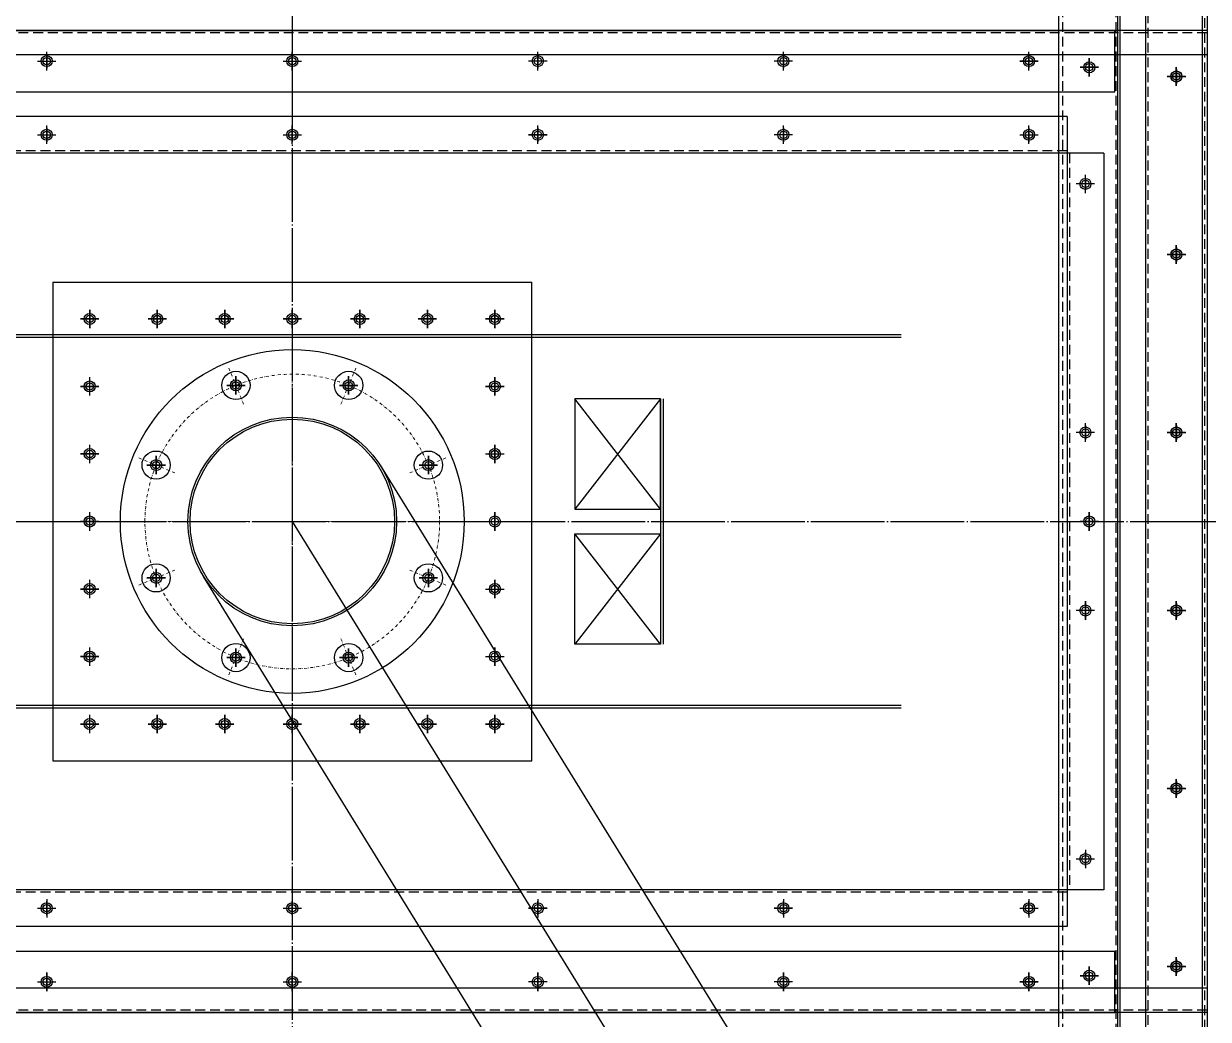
# Model space of a CAD drawing. Header units: millimetres. Extents: x 2322 to 24181, y 2355 to 17812.
# Drawn here: x 6075 to 7040, y 13626 to 14437 of the extents above; entities that cross this region are included whole.
import ezdxf

# ---------------------------------------------------------------- set-up
doc = ezdxf.new("R2010")
doc.units = ezdxf.units.MM
for name, pattern in [('CENTER', [65, 60, -2, 1, -2]), ('DGN Style 4', [4.8, 2.4, -1.2, 0, -1.2]), ('HIDDEN', [3, 2, -1])]:
    doc.linetypes.add(name, pattern=pattern)
doc.layers.add('CENTER', color=1, linetype='CENTER')
doc.layers.add('숨은선', color=5, linetype='HIDDEN')
doc.layers.add('L(c)', color=1, linetype='DGN Style 4', lineweight=5)

msp = doc.modelspace()

# ---------------------------------------------------------------- linework, layer by layer
for p, q in [((6917.885137241459, 15929.12431945176), (6917.88513695488, 12133.12431945195)), ((6917.948557659402, 15929.12431945208), (6917.948557373316, 12133.12431945178)), ((6965.948557659615, 15929.12431944819), (6965.948557373118, 12133.12431944846)), ((6967.885137241359, 15929.12431944804), (6967.88513695478, 12133.12431944823)), ((6988.885136954946, 12133.1243194466), (6988.885137241361, 15929.12431944657)), ((7034.948557659502, 15929.12431944316), (7034.948557373003, 12133.1243194431)), ((7038.885137241261, 15929.12431944285), (7038.885136954764, 12133.1243194428)), ((7038.8217167107, 14431.12431944273), (5548.821716710474, 14431.12431955522)), ((7038.8217167107, 14431.12431944273), (7038.82171665051, 13631.12431944301)), ((7038.821716709475, 14411.1243194429), (5548.821716709414, 14411.12431955523)), ((6924.821716705514, 14361.12431945153), (5662.821716705769, 14361.12431954663)), ((6924.821716705514, 14361.12431945153), (6924.821716656038, 13701.12431945143)), ((6954.821716702925, 14331.12431944913), (5632.821716703365, 14331.12431954889)), ((6954.821716702925, 14331.12431944913), (6954.821716657947, 13731.12431944933)), ((6098.821716695424, 14226.12431951366), (6488.821716695043, 14226.12431948418)), ((6098.821716695424, 14226.12431951366), (6098.821716665941, 13836.12431951405)), ((6488.821716665725, 13836.1243194844), (6488.821716695043, 14226.12431948418)), ((6789.821716692264, 14183.1243194616), (5797.821716692344, 14183.12431953639)), ((6789.821716692109, 14181.12431946159), (5797.821716692188, 14181.12431953637)), ((6593.821716688159, 14131.12431947659), (6593.821716673112, 13931.12431947649)), ((6595.821716688175, 14131.12431947643), (6595.821716673127, 13931.12431947634)), ((6365.439739335253, 14076.90487029379), (7353.619370135307, 12475.87253478156)), ((7207.937716050691, 12386.61326599316), (6221.562523641902, 13986.36262805026)), ((6789.82171666929, 13881.12431946169), (5797.821716669616, 13881.12431953672)), ((6789.821716669135, 13879.12431946168), (5797.821716669379, 13879.12431953662)), ((6098.821716665941, 13836.12431951405), (6488.821716665725, 13836.1243194844)), ((6954.821716657947, 13731.12431944933), (5632.821716658224, 13731.12431954894)), ((6924.821716655709, 13701.12431945143), (5662.821716655882, 13701.12431954678)), ((7038.821716652229, 13651.12431944267), (5548.821716652085, 13651.12431955557)), ((7038.82171665051, 13631.12431944301), (5548.821716650449, 13631.12431955533))]:
    msp.add_line(p, q)
at = {"color": 7}
for p, q in [((5623.821716710736, 14431.12431954972), (6963.821716710767, 14431.12431944856)), ((6963.821716707046, 14381.12431944866), (6963.821716710767, 14431.12431944856)), ((5623.821716707016, 14381.12431954982), (6963.821716707046, 14381.12431944866)), ((6593.821716688159, 14131.12431947659), (6523.821716688101, 14131.12431948154)), ((6523.821716688101, 14131.12431948154), (6523.82171668119, 14041.12431948157)), ((6593.821716688159, 14131.12431947659), (6523.82171668119, 14041.12431948157)), ((6593.821716681166, 14041.12431947654), (6523.821716688101, 14131.12431948154)), ((6593.821716681166, 14041.12431947654), (6593.821716688159, 14131.12431947659)), ((6523.82171668119, 14041.12431948157), (6593.821716681166, 14041.12431947654)), ((6523.821716672889, 13931.12431948193), (6523.8217166798, 14021.1243194819)), ((6523.8217166798, 14021.1243194819), (6593.821716679776, 14021.12431947654)), ((6593.821716673112, 13931.12431947649), (6523.8217166798, 14021.1243194819)), ((6593.821716679776, 14021.12431947654), (6523.821716672889, 13931.12431948193)), ((6593.821716679776, 14021.12431947654), (6593.821716673112, 13931.12431947649)), ((6593.821716673112, 13931.12431947649), (6523.821716672889, 13931.12431948193)), ((5623.821716653938, 13681.12431954957), (6963.821716654134, 13681.12431944857)), ((6963.821716650413, 13631.12431944834), (6963.821716654134, 13681.12431944857)), ((5623.821716650382, 13631.1243195495), (6963.821716650413, 13631.12431944834))]:
    msp.add_line(p, q, dxfattribs=at)
at = {"color": 1}
for p, q in [((6128.821716693748, 14203.62431951165), (6128.821716692418, 14188.62431951169)), ((6183.821716693688, 14203.62431950721), (6183.82171669244, 14188.62431950734)), ((6238.821716693299, 14203.6243195031), (6238.82171669238, 14188.62431950323)), ((6293.821716693237, 14203.62431949899), (6293.821716692567, 14188.62431949904)), ((6348.821716693589, 14203.62431949496), (6348.821716692341, 14188.62431949509)), ((6403.821716693612, 14203.62431949094), (6403.821716692446, 14188.62431949082)), ((6458.821716693386, 14203.62431948666), (6458.821716692386, 14188.62431948671)), ((6458.821716693386, 14203.62431948666), (6458.821716692386, 14188.62431948671)), ((6136.32171669273, 14196.12431951117), (6121.321716693024, 14196.12431951242)), ((6191.321716692999, 14196.12431950673), (6176.321716693128, 14196.12431950814)), ((6246.321716692939, 14196.12431950262), (6231.321716692903, 14196.12431950387)), ((6301.321716693044, 14196.12431949868), (6286.32171669309, 14196.12431949968)), ((6356.321716692983, 14196.12431949457), (6341.321716693195, 14196.12431949541)), ((6411.321716693088, 14196.12431948997), (6396.321716693052, 14196.12431949154)), ((6466.321716692945, 14196.12431948611), (6451.321716693156, 14196.12431948727)), ((6451.321716693156, 14196.12431948727), (6466.321716692945, 14196.12431948611)), ((6128.821716688308, 14133.62431951175), (6128.821716689474, 14148.62431951187)), ((6247.899704805727, 14149.48986340392), (6247.899704804809, 14134.48986340405)), ((6339.743728573405, 14149.4898633972), (6339.743728572405, 14134.48986339691)), ((6458.821716689195, 14148.62431948664), (6458.821716688112, 14133.62431948661)), ((6458.821716689195, 14148.62431948664), (6458.821716688112, 14133.62431948661)), ((6136.321716688703, 14141.12431951099), (6121.32171668875, 14141.12431951231)), ((6255.399704805203, 14141.98986340328), (6240.399704805085, 14141.98986340444)), ((6347.243728572799, 14141.98986339614), (6332.243728572846, 14141.98986339747)), ((6466.321716688753, 14141.12431948608), (6451.321716688964, 14141.12431948725)), ((6451.321716688964, 14141.12431948725), (6466.321716688753, 14141.12431948608)), ((6128.821716684035, 14078.62431951165), (6128.821716685283, 14093.62431951152)), ((6458.821716685004, 14093.62431948662), (6458.821716684168, 14078.62431948683)), ((6136.321716684677, 14086.1243195108), (6121.321716684559, 14086.12431951229)), ((6190.456172782693, 14077.04633139053), (6175.456172782739, 14077.04633139186)), ((6182.956172783381, 14084.54633139134), (6182.956172782217, 14069.54633139122)), ((6412.187260585712, 14077.04633137396), (6397.187260585429, 14077.04633137496)), ((6404.687260586153, 14084.54633137452), (6404.687260584822, 14069.54633137457)), ((6451.321716684691, 14086.12431948714), (6466.321716684562, 14086.12431948606)), ((6128.821716679926, 14023.62431951171), (6128.821716680926, 14038.62431951166)), ((6458.821716681224, 14038.62431948668), (6458.821716680058, 14023.62431948656)), ((6136.321716680321, 14031.12431951094), (6121.321716680284, 14031.12431951219)), ((6293.821716680492, 14031.12431949928), (7280.790006351688, 12431.22431942396)), ((6451.321716680417, 14031.12431948737), (6466.321716680535, 14031.1243194862)), ((7035.885137098359, 14031.12431944293), (7041.885137098407, 14031.12431944246)), ((7036.385137098363, 14031.12431944289), (7045.385137098434, 14031.12431944219)), ((6182.956172776162, 13992.70230762366), (6182.956172775326, 13977.70230762354)), ((6404.687260579098, 13992.70230760701), (6404.687260577685, 13977.70230760697)), ((6128.821716675651, 13968.62431951161), (6128.821716676981, 13983.62431951156)), ((6190.456172775803, 13985.20230762318), (6175.456172775849, 13985.20230762418)), ((6412.187260578575, 13985.20230760636), (6397.187260578374, 13985.20230760712)), ((6458.82171667695, 13983.62431948657), (6458.821716675702, 13968.6243194867)), ((6136.321716676459, 13976.12431951092), (6121.321716676339, 13976.12431951208)), ((6451.321716676308, 13976.1243194871), (6466.321716676426, 13976.12431948626)), ((6128.821716671542, 13913.62431951167), (6128.821716672707, 13928.62431951145)), ((6247.899704789321, 13927.7587756014), (6247.899704787826, 13912.75877560128)), ((6339.743728556587, 13927.75877559426), (6339.743728555504, 13912.75877559422)), ((6458.821716672594, 13928.62431948672), (6458.82171667184, 13913.62431948668)), ((6136.321716672184, 13921.12431951114), (6121.321716672148, 13921.12431951206)), ((6255.399704788386, 13920.25877560067), (6240.399704788761, 13920.25877560167)), ((6347.243728556064, 13920.25877559362), (6332.243728555944, 13920.25877559478)), ((6451.321716672363, 13921.12431948732), (6466.32171667207, 13921.12431948608)), ((6136.321716668074, 13866.12431951087), (6121.321716667957, 13866.12431951204)), ((6128.821716667597, 13858.62431951156), (6128.821716668598, 13873.62431951152)), ((6191.321716668179, 13866.12431950693), (6176.321716668061, 13866.12431950809)), ((6183.821716668868, 13873.62431950741), (6183.82171666762, 13858.62431950753)), ((6246.321716668037, 13866.12431950274), (6231.321716668248, 13866.1243195039)), ((6238.821716668807, 13873.6243195033), (6238.821716667724, 13858.62431950326)), ((6301.321716668141, 13866.12431949846), (6286.321716668188, 13866.12431949979)), ((6293.821716668583, 13873.62431949902), (6293.821716667581, 13858.62431949907)), ((6356.321716668328, 13866.12431949427), (6341.321716668128, 13866.12431949535)), ((6348.821716668852, 13873.62431949491), (6348.821716667686, 13858.6243194948)), ((6411.321716668103, 13866.12431949033), (6396.32171666815, 13866.12431949133)), ((6403.821716668626, 13873.62431949097), (6403.821716667461, 13858.62431949085)), ((6466.321716668208, 13866.12431948605), (6451.32171666809, 13866.12431948722)), ((6451.32171666809, 13866.12431948722), (6466.321716668208, 13866.12431948605)), ((6458.821716668732, 13873.62431948669), (6458.821716667648, 13858.62431948666)), ((6458.821716668814, 13873.62431948678), (6458.821716667648, 13858.62431948666))]:
    msp.add_line(p, q, dxfattribs=at)
for centre, radius in [((6093.821716708961, 14406.1243195144), 4.499999999999999), ((6093.821716708795, 14406.12431951424), 3), ((6293.821716708644, 14406.12431949927), 4.499999999999999), ((6293.821716708644, 14406.12431949927), 3), ((6493.821716709069, 14406.12431948422), 4.499999999999999), ((6493.821716708904, 14406.12431948406), 3), ((6693.821716709001, 14406.12431946901), 4.499999999999999), ((6693.821716709001, 14406.12431946901), 3), ((6893.821716709096, 14406.12431945396), 4.499999999999999), ((6893.821716709096, 14406.12431945396), 3), ((6942.94855754432, 14401.12431945011), 4.499999999999999), ((6942.94855754432, 14401.12431945011), 4.499999999999999), ((6942.885137125637, 14401.12431945003), 3), ((7013.821716707589, 14393.62431944471), 4.499999999999999), ((7013.948557543474, 14393.6243194447), 4.499999999999999), ((7013.885137125531, 14393.6243194447), 3), ((7013.885137125531, 14393.6243194447), 3), ((7013.885137125531, 14393.6243194447), 3), ((7013.885137125531, 14393.6243194447), 3), ((6093.821716704545, 14346.12431951418), 4.499999999999999), ((6093.82171670438, 14346.12431951434), 3), ((6293.821716704228, 14346.12431949905), 4.499999999999999), ((6293.821716704311, 14346.12431949913), 3), ((6493.821716704653, 14346.124319484), 4.499999999999999), ((6493.821716704489, 14346.12431948416), 3), ((6693.821716704419, 14346.12431946895), 4.499999999999999), ((6693.821716704419, 14346.12431946895), 3), ((6893.821716704269, 14346.12431945399), 4.499999999999999), ((6893.821716704269, 14346.12431945399), 3), ((6939.821716701358, 14306.12431945026), 4.499999999999999), ((6939.821716701523, 14306.12431945042), 3), ((7013.821716697227, 14248.6243194448), 4.499999999999999), ((7013.948557532371, 14248.62431944471), 4.499999999999999), ((7013.885137114511, 14248.62431944446), 3), ((7013.885137114511, 14248.62431944446), 3), ((7013.885137114511, 14248.62431944446), 3), ((7013.885137114511, 14248.62431944446), 3), ((6128.821716693164, 14196.12431951159), 4.499999999999999), ((6128.821716693164, 14196.12431951159), 3), ((6183.821716693023, 14196.1243195074), 4.499999999999999), ((6183.821716693023, 14196.1243195074), 3), ((6238.821716693044, 14196.12431950337), 4.499999999999999), ((6238.821716693044, 14196.12431950337), 3), ((6293.82171669315, 14196.1243194991), 4.499999999999999), ((6293.82171669315, 14196.1243194991), 3), ((6348.821716692924, 14196.12431949515), 4.499999999999999), ((6348.821716692924, 14196.12431949515), 3), ((6403.821716693111, 14196.12431949096), 4.499999999999999), ((6403.821716693111, 14196.12431949096), 3), ((6458.821716692886, 14196.12431948669), 4.499999999999999), ((6458.821716692886, 14196.12431948669), 4.5), ((6458.821716692886, 14196.12431948669), 3), ((6293.821716680492, 14031.12431949928), 140), ((6128.821716688809, 14141.12431951173), 4.499999999999999), ((6247.899704805144, 14141.98986340386), 11.5), ((6247.899704805144, 14141.98986340386), 4.499999999999999), ((6247.899704805309, 14141.98986340403), 3), ((6339.743728572905, 14141.98986339689), 11.5), ((6339.743728572905, 14141.98986339689), 4.499999999999999), ((6339.743728572905, 14141.98986339689), 3), ((6458.821716689024, 14141.12431948667), 4.499999999999999), ((6458.821716689024, 14141.12431948667), 4.5), ((6128.821716688809, 14141.12431951173), 3), ((6458.821716689024, 14141.12431948667), 3), ((6293.821716680492, 14031.12431949928), 84.99999999999999), ((6293.821716680492, 14031.12431949928), 83.29999999999998), ((6939.821716686116, 14103.62431945014), 4.499999999999999), ((6939.821716686116, 14103.62431945014), 3), ((7013.821716686041, 14103.62431944472), 4.499999999999999), ((7013.948557522009, 14103.6243194448), 4.499999999999999), ((7013.885137103654, 14103.62431944439), 3), ((7013.885137103654, 14103.62431944439), 3), ((7013.885137103654, 14103.62431944439), 3), ((7013.885137103654, 14103.62431944439), 3), ((6128.821716684617, 14086.12431951171), 4.499999999999999), ((6128.821716684783, 14086.12431951155), 3), ((6182.956172782799, 14077.04633139128), 11.5), ((6404.687260585652, 14077.04633137454), 11.5), ((6458.821716684421, 14086.12431948656), 4.5), ((6458.821716684421, 14086.12431948656), 3), ((6182.956172782799, 14077.04633139128), 4.499999999999999), ((6182.956172782799, 14077.04633139128), 3), ((6404.687260585652, 14077.04633137454), 4.499999999999999), ((6404.687260585323, 14077.04633137454), 3), ((6128.821716680426, 14031.12431951169), 4.499999999999999), ((6128.821716680673, 14031.1243195116), 3), ((6458.821716680476, 14031.12431948679), 4.5), ((6458.821716680476, 14031.12431948679), 3), ((6942.948557516392, 14031.12431944999), 4.499999999999999), ((6942.948557516392, 14031.12431944999), 4.499999999999999), ((6942.885137097297, 14031.12431944983), 3), ((6182.956172775826, 13985.20230762352), 11.5), ((6404.687260578597, 13985.20230760703), 11.5), ((6128.821716676399, 13976.1243195115), 4.499999999999999), ((6182.956172775826, 13985.20230762352), 4.499999999999999), ((6182.956172775826, 13985.20230762352), 3), ((6404.687260578185, 13985.20230760695), 4.499999999999999), ((6404.687260578597, 13985.2023076067), 3), ((6458.821716676367, 13976.12431948652), 4.5), ((6128.821716676399, 13976.1243195115), 3), ((6458.821716676367, 13976.12431948652), 3), ((6939.821716675014, 13958.62431945048), 4.499999999999999), ((6939.821716675261, 13958.6243194504), 3), ((7013.821716674939, 13958.62431944473), 4.499999999999999), ((7013.948557510824, 13958.62431944472), 4.499999999999999), ((7013.885137092881, 13958.6243194444), 3), ((7013.885137092881, 13958.6243194444), 3), ((7013.885137092881, 13958.6243194444), 3), ((7013.885137092881, 13958.6243194444), 3), ((7013.885137092881, 13958.6243194444), 3), ((7013.885137092881, 13958.6243194444), 3), ((7013.885137092881, 13958.6243194444), 3), ((7013.885137092881, 13958.6243194444), 3), ((7013.885137092799, 13958.62431944465), 3), ((7013.885137092799, 13958.62431944465), 3), ((7013.885137092799, 13958.62431944465), 3), ((7013.885137092799, 13958.62431944465), 3), ((6128.821716672208, 13921.12431951148), 4.499999999999999), ((6128.821716672208, 13921.12431951148), 3), ((6247.899704788821, 13920.25877560109), 11.5), ((6247.899704788821, 13920.25877560109), 4.499999999999999), ((6247.899704788821, 13920.25877560109), 3), ((6339.743728556168, 13920.25877559436), 11.5), ((6339.743728556004, 13920.2587755942), 4.499999999999999), ((6339.743728556004, 13920.2587755942), 3), ((6458.821716672093, 13921.12431948674), 4.5), ((6458.821716672093, 13921.12431948674), 3), ((6128.821716667933, 13866.12431951137), 4.499999999999999), ((6128.821716668181, 13866.12431951162), 3), ((6183.821716668121, 13866.12431950751), 4.499999999999999), ((6183.821716668121, 13866.12431950751), 3), ((6238.821716668224, 13866.12431950324), 4.499999999999999), ((6238.821716668224, 13866.12431950324), 3), ((6293.821716668082, 13866.12431949905), 4.499999999999999), ((6293.821716668082, 13866.12431949905), 3), ((6348.821716668269, 13866.12431949485), 4.499999999999999), ((6348.821716668186, 13866.12431949477), 3), ((6403.821716668208, 13866.12431949075), 4.499999999999999), ((6403.821716668208, 13866.12431949075), 3), ((6458.821716668148, 13866.12431948664), 4.499999999999999), ((6458.821716668148, 13866.12431948664), 4.5), ((6458.821716668148, 13866.12431948664), 3), ((7013.821716664165, 13813.62431944474), 4.499999999999999), ((7013.948557499721, 13813.62431944473), 4.499999999999999), ((7013.885137081778, 13813.62431944474), 3), ((7013.885137081778, 13813.62431944474), 3), ((7013.885137081778, 13813.62431944474), 3), ((7013.885137081778, 13813.62431944474), 3), ((6939.821716659771, 13756.12431945037), 4.499999999999999), ((6939.821716659937, 13756.1243194502), 3), ((6093.821716656825, 13716.12431951406), 4.499999999999999), ((6293.821716656756, 13716.12431949918), 4.499999999999999), ((6493.821716657098, 13716.12431948405), 4.499999999999999), ((6693.821716657028, 13716.12431946884), 4.499999999999999), ((6893.821716657124, 13716.12431945379), 4.499999999999999), ((6093.821716656825, 13716.12431951406), 3), ((6293.821716656591, 13716.12431949902), 3), ((6493.821716657016, 13716.1243194843), 3), ((6693.821716656864, 13716.124319469), 3), ((6893.821716656877, 13716.12431945387), 3), ((6893.821716656877, 13716.12431945387), 3), ((7013.821716653391, 13668.62431944475), 4.499999999999999), ((7013.948557488782, 13668.62431944491), 4.499999999999999), ((7013.885137070511, 13668.62431944458), 3), ((7013.885137070511, 13668.62431944458), 3), ((7013.885137070511, 13668.62431944458), 3), ((7013.885137070511, 13668.62431944458), 3), ((6942.948557488546, 13661.12431944995), 4.499999999999999), ((6942.948557488546, 13661.12431944995), 4.499999999999999), ((6942.885137069698, 13661.12431945004), 3), ((6093.821716652163, 13656.12431951425), 4.499999999999999), ((6093.821716652245, 13656.124319514), 3), ((6293.82171665234, 13656.12431949895), 4.499999999999999), ((6293.82171665201, 13656.12431949895), 3), ((6493.821716652517, 13656.12431948399), 4.499999999999999), ((6493.821716652435, 13656.12431948391), 3), ((6693.821716652448, 13656.12431946878), 4.499999999999999), ((6693.821716652284, 13656.12431946894), 3), ((6893.821716652132, 13656.12431945365), 4.499999999999999), ((6893.821716651968, 13656.12431945381), 3)]:
    msp.add_circle(centre, radius)
at = {"layer": 'CENTER'}
for p, q in [((6293.821716713393, 14465.10182748088), (6293.821716648959, 13608.38400065174)), ((6086.321716709066, 14406.12431951482), (6101.321716708937, 14406.12431951374)), ((6086.321716709066, 14406.12431951482), (6101.32171670869, 14406.12431951382)), ((6086.321716709066, 14406.12431951482), (6101.32171670869, 14406.12431951382)), ((6088.096300922352, 14406.12431951468), (6099.547132495569, 14406.12431951379)), ((6088.096300922352, 14406.12431951468), (6099.547132495569, 14406.12431951379)), ((6093.821716708459, 14398.62431951442), (6093.821716709625, 14413.62431951454)), ((6093.821716708295, 14398.62431951426), (6093.821716709296, 14413.62431951421)), ((6093.821716708295, 14398.62431951426), (6093.821716709296, 14413.62431951421)), ((6093.821716709158, 14411.84973530093), (6093.821716708268, 14400.39890372771)), ((6093.821716708268, 14400.39890372771), (6093.821716709158, 14411.84973530093)), ((6093.821716709158, 14411.84973530093), (6093.821716708268, 14400.39890372771)), ((6093.821716708268, 14400.39890372771), (6093.821716709158, 14411.84973530093)), ((6286.32171670875, 14406.12431949969), (6301.321716708539, 14406.12431949852)), ((6286.32171670875, 14406.12431949969), (6301.32171670862, 14406.12431949861)), ((6286.32171670875, 14406.12431949969), (6301.32171670862, 14406.12431949861)), ((6288.096300922036, 14406.12431949955), (6299.547132495252, 14406.12431949866)), ((6288.096300922036, 14406.12431949955), (6299.547132495252, 14406.12431949866)), ((6293.821716708144, 14398.62431949929), (6293.821716709227, 14413.62431949933)), ((6293.821716708144, 14398.62431949929), (6293.821716709227, 14413.62431949933)), ((6293.821716709172, 14411.84973528613), (6293.821716708199, 14400.3989037125)), ((6293.821716708199, 14400.3989037125), (6293.821716709172, 14411.84973528613)), ((6293.821716709172, 14411.84973528613), (6293.821716708199, 14400.3989037125)), ((6293.821716708199, 14400.3989037125), (6293.821716709172, 14411.84973528613)), ((6501.32171670921, 14406.12431948372), (6486.321716709174, 14406.12431948464)), ((6501.321716708963, 14406.12431948348), (6486.321716708845, 14406.12431948464)), ((6501.321716708963, 14406.12431948348), (6486.321716708845, 14406.12431948464)), ((6499.547132495842, 14406.12431948345), (6488.096300922296, 14406.12431948434)), ((6499.547132495842, 14406.12431948345), (6488.096300922296, 14406.12431948434)), ((6493.821716708569, 14398.62431948425), (6493.821716709652, 14413.62431948395)), ((6493.821716708569, 14398.62431948425), (6493.821716709487, 14413.62431948412)), ((6493.821716708569, 14398.62431948425), (6493.821716709487, 14413.62431948412)), ((6493.821716709349, 14411.84973527083), (6493.821716708624, 14400.39890369712)), ((6493.821716708624, 14400.39890369712), (6493.821716709349, 14411.84973527083)), ((6493.821716709349, 14411.84973527083), (6493.821716708624, 14400.39890369712)), ((6493.821716708624, 14400.39890369712), (6493.821716709349, 14411.84973527083)), ((6701.321716709059, 14406.12431946843), (6686.321716709023, 14406.12431946935)), ((6701.321716708895, 14406.12431946859), (6686.321716708941, 14406.12431946959)), ((6701.321716708895, 14406.12431946859), (6686.321716708941, 14406.12431946959)), ((6699.547132495608, 14406.12431946873), (6688.096300922392, 14406.12431946929)), ((6699.547132495608, 14406.12431946873), (6688.096300922392, 14406.12431946929)), ((6693.821716708253, 14398.62431946912), (6693.821716709747, 14413.62431946891)), ((6693.821716708253, 14398.62431946912), (6693.821716709418, 14413.62431946924)), ((6693.821716708253, 14398.62431946912), (6693.821716709418, 14413.62431946924)), ((6693.821716709445, 14411.84973525578), (6693.82171670839, 14400.3989036824)), ((6693.82171670839, 14400.3989036824), (6693.821716709445, 14411.84973525578)), ((6693.821716709445, 14411.84973525578), (6693.82171670839, 14400.3989036824)), ((6693.82171670839, 14400.3989036824), (6693.821716709445, 14411.84973525578)), ((6901.32171670899, 14406.12431945322), (6886.321716708871, 14406.12431945438)), ((6886.321716708871, 14406.12431945438), (6901.32171670899, 14406.12431945322)), ((6886.321716708871, 14406.12431945438), (6901.32171670899, 14406.12431945322)), ((6888.096300922158, 14406.12431945424), (6899.547132495539, 14406.12431945352)), ((6888.096300922158, 14406.12431945424), (6899.547132495539, 14406.12431945352)), ((6893.821716708349, 14398.62431945407), (6893.821716709595, 14413.62431945394)), ((6893.821716708184, 14398.62431945391), (6893.821716709678, 14413.62431945402)), ((6893.821716708184, 14398.62431945391), (6893.821716709678, 14413.62431945402)), ((6893.821716709458, 14411.84973524066), (6893.821716708321, 14400.39890366719)), ((6893.821716708321, 14400.39890366719), (6893.821716709458, 14411.84973524066)), ((6893.821716709458, 14411.84973524066), (6893.821716708321, 14400.39890366719)), ((6893.821716708321, 14400.39890366719), (6893.821716709458, 14411.84973524066)), ((6942.885137125137, 14393.62431945005), (6942.885137126219, 14408.62431945009)), ((6942.948557545149, 14408.62431945008), (6942.948557543737, 14393.62431945005)), ((6942.948557545149, 14408.62431945008), (6942.948557543737, 14393.62431945005)), ((6942.94855754371, 14395.3989036635), (6942.948557544765, 14406.84973523688)), ((6942.948557545094, 14406.84973523688), (6942.94855754371, 14395.3989036635)), ((6942.94855754371, 14395.3989036635), (6942.948557544765, 14406.84973523688)), ((6942.948557545094, 14406.84973523688), (6942.94855754371, 14395.3989036635)), ((6950.385137125449, 14401.12431944953), (6935.385137125248, 14401.12431945061)), ((6935.448557544508, 14401.12431945061), (6950.448557544543, 14401.12431944936)), ((6935.448557544508, 14401.12431945061), (6950.448557544543, 14401.12431944936)), ((6937.223141757794, 14401.12431945047), (6948.673973331257, 14401.1243194495)), ((6937.223141757794, 14401.12431945047), (6948.673973331257, 14401.1243194495)), ((7013.821716707089, 14386.12431944473), (7013.821716708254, 14401.12431944485)), ((7013.885137126003, 14398.62431944449), (7013.885137125142, 14388.62431944466)), ((7013.885137126003, 14398.62431944449), (7013.885137125142, 14388.62431944466)), ((7013.885137126003, 14398.62431944449), (7013.885137125142, 14388.62431944466)), ((7013.885137126003, 14398.62431944449), (7013.885137125142, 14388.62431944466)), ((7013.948557543055, 14386.1243194448), (7013.948557544057, 14401.12431944475)), ((7013.948557543918, 14399.34973523147), (7013.948557543194, 14387.89890365809)), ((7013.948557543112, 14387.89890365801), (7013.948557543918, 14399.34973523147)), ((7021.321716707977, 14393.62431944412), (7006.321716707859, 14393.62431944529)), ((7006.448557543579, 14393.62431944544), (7021.448557543204, 14393.62431944411)), ((7008.223141756866, 14393.62431944531), (7019.673973330411, 14393.62431944441)), ((7008.267599253498, 14393.62431944514), (7019.629515832297, 14393.62431944442)), ((6093.821716703633, 14338.62431951445), (6093.821716704963, 14353.6243195144)), ((6093.821716703633, 14338.62431951445), (6093.821716704963, 14353.6243195144)), ((6093.821716703633, 14338.62431951445), (6093.821716704963, 14353.6243195144)), ((6093.821716704742, 14351.84973530103), (6093.821716703936, 14340.39890372757)), ((6093.821716703936, 14340.39890372757), (6093.821716704742, 14351.84973530103)), ((6093.821716704742, 14351.84973530103), (6093.821716703936, 14340.39890372757)), ((6093.821716703936, 14340.39890372757), (6093.821716704742, 14351.84973530103)), ((6293.821716703646, 14338.62431949899), (6293.821716704811, 14353.6243194991)), ((6293.821716703646, 14338.62431949899), (6293.821716704811, 14353.6243194991)), ((6293.821716704756, 14351.8497352859), (6293.821716703784, 14340.39890371227)), ((6293.821716703784, 14340.39890371227), (6293.821716704756, 14351.8497352859)), ((6293.821716704756, 14351.8497352859), (6293.821716703784, 14340.39890371227)), ((6293.821716703784, 14340.39890371227), (6293.821716704756, 14351.8497352859)), ((6493.821716703988, 14338.62431948418), (6493.821716705154, 14353.62431948398)), ((6493.821716703988, 14338.62431948418), (6493.821716705154, 14353.62431948398)), ((6493.821716703988, 14338.62431948418), (6493.821716705154, 14353.62431948398)), ((6493.821716704851, 14351.84973527085), (6493.821716703962, 14340.39890369731)), ((6493.821716703962, 14340.39890369731), (6493.821716704851, 14351.84973527085)), ((6493.821716704851, 14351.84973527085), (6493.821716703962, 14340.39890369731)), ((6493.821716703962, 14340.39890369731), (6493.821716704851, 14351.84973527085)), ((6693.82171670392, 14338.62431946897), (6693.821716705085, 14353.62431946876)), ((6693.82171670392, 14338.62431946897), (6693.821716705085, 14353.62431946876)), ((6693.82171670392, 14338.62431946897), (6693.821716705085, 14353.62431946876)), ((6693.821716704865, 14351.84973525572), (6693.821716704058, 14340.39890368226)), ((6693.821716704058, 14340.39890368226), (6693.821716704865, 14351.84973525572)), ((6693.821716704865, 14351.84973525572), (6693.821716704058, 14340.39890368226)), ((6693.821716704058, 14340.39890368226), (6693.821716704865, 14351.84973525572)), ((6893.821716703768, 14338.62431945401), (6893.821716705016, 14353.62431945388)), ((6893.821716703768, 14338.62431945401), (6893.821716705016, 14353.62431945388)), ((6893.821716703768, 14338.62431945401), (6893.821716705016, 14353.62431945388)), ((6893.821716704879, 14351.84973524059), (6893.82171670407, 14340.39890366713)), ((6893.82171670407, 14340.39890366713), (6893.821716704879, 14351.84973524059)), ((6893.821716704879, 14351.84973524059), (6893.82171670407, 14340.39890366713)), ((6893.82171670407, 14340.39890366713), (6893.821716704879, 14351.84973524059)), ((6086.321716704486, 14346.12431951476), (6101.321716704275, 14346.12431951359)), ((6086.321716704486, 14346.12431951476), (6101.321716704275, 14346.12431951359)), ((6086.321716704486, 14346.12431951476), (6101.321716704275, 14346.12431951359)), ((6088.096300917772, 14346.12431951462), (6099.547132490989, 14346.12431951373)), ((6088.096300917772, 14346.12431951462), (6099.547132490989, 14346.12431951373)), ((6286.321716704252, 14346.12431949971), (6301.32171670437, 14346.12431949855)), ((6286.321716704252, 14346.12431949971), (6301.32171670437, 14346.12431949855)), ((6286.321716704252, 14346.12431949971), (6301.32171670437, 14346.12431949855)), ((6288.096300917538, 14346.12431949957), (6299.547132491084, 14346.12431949868)), ((6288.096300917538, 14346.12431949957), (6299.547132491084, 14346.12431949868)), ((6486.321716704841, 14346.12431948483), (6501.321716704795, 14346.1243194835)), ((6501.321716704548, 14346.12431948358), (6486.321716704266, 14346.12431948458)), ((6501.321716704548, 14346.12431948358), (6486.321716704266, 14346.12431948458)), ((6499.547132491261, 14346.12431948372), (6488.09630091788, 14346.12431948444)), ((6499.547132491261, 14346.12431948372), (6488.09630091788, 14346.12431948444)), ((6701.32171670448, 14346.12431946837), (6686.321716704526, 14346.1243194697)), ((6701.32171670448, 14346.12431946837), (6686.321716704526, 14346.1243194697)), ((6701.32171670448, 14346.12431946837), (6686.321716704526, 14346.1243194697)), ((6699.547132491192, 14346.1243194685), (6688.096300917812, 14346.12431946956)), ((6699.547132491192, 14346.1243194685), (6688.096300917812, 14346.12431946956)), ((6886.321716704539, 14346.12431945424), (6901.321716704657, 14346.12431945307)), ((6886.321716704209, 14346.12431945457), (6901.321716704163, 14346.12431945324)), ((6886.321716704209, 14346.12431945457), (6901.321716704163, 14346.12431945324)), ((6888.09630091766, 14346.12431945427), (6899.547132491041, 14346.12431945321)), ((6888.09630091766, 14346.12431945427), (6899.547132491041, 14346.12431945321)), ((6939.82171670094, 14298.62431945037), (6939.821716701941, 14313.62431945032)), ((6939.821716701134, 14301.12431945038), (6939.821716701746, 14311.1243194503)), ((6939.821716701656, 14309.94126330822), (6939.821716701226, 14302.30737559247)), ((6939.821716701226, 14302.30737559247), (6939.821716701656, 14309.94126330822)), ((6947.321716701253, 14306.12431944951), (6932.321716701464, 14306.12431945101)), ((6947.321716701253, 14306.12431944951), (6932.321716701464, 14306.12431945101)), ((6947.321716701253, 14306.12431944951), (6932.321716701464, 14306.12431945101)), ((6943.638660559317, 14306.12431944996), (6936.004772843729, 14306.12431945089)), ((7013.821716696644, 14241.12431944474), (7013.821716697398, 14256.12431944477)), ((7013.885137114818, 14253.62431944442), (7013.885137114205, 14243.62431944451)), ((7013.885137114818, 14253.62431944442), (7013.885137114205, 14243.62431944451)), ((7013.885137114818, 14253.62431944442), (7013.885137114205, 14243.62431944451)), ((7013.885137114818, 14253.62431944442), (7013.885137114205, 14243.62431944451)), ((7013.94855753187, 14241.12431944473), (7013.948557533283, 14256.12431944476)), ((7013.948557533227, 14254.34973523156), (7013.94855753209, 14242.8989036581)), ((7013.948557531926, 14242.89890365793), (7013.948557533227, 14254.34973523156)), ((7021.321716697121, 14248.62431944438), (7006.321716697085, 14248.6243194453)), ((7006.448557532311, 14248.62431944529), (7021.448557532512, 14248.6243194442)), ((7008.223141745599, 14248.62431944515), (7019.673973319473, 14248.62431944426)), ((7008.267599242807, 14248.6243194449), (7019.629515821359, 14248.62431944426)), ((6128.821716692418, 14188.62431951169), (6128.821716693748, 14203.62431951165)), ((6183.82171669244, 14188.62431950734), (6183.821716693688, 14203.62431950721)), ((6238.82171669238, 14188.62431950323), (6238.821716693299, 14203.6243195031)), ((6293.821716692567, 14188.62431949904), (6293.821716693814, 14203.62431949924)), ((6348.821716692341, 14188.62431949509), (6348.821716693589, 14203.62431949496)), ((6403.821716692446, 14188.62431949082), (6403.821716693612, 14203.62431949094)), ((6458.821716692386, 14188.62431948671), (6458.821716693386, 14203.62431948666)), ((6121.321716692941, 14196.12431951201), (6136.32171669273, 14196.12431951117)), ((6176.321716692882, 14196.1243195079), (6191.321716692752, 14196.12431950682)), ((6231.321716692903, 14196.12431950387), (6246.321716692692, 14196.12431950271)), ((6286.32171669309, 14196.12431949968), (6301.321716693044, 14196.12431949868)), ((6341.321716692865, 14196.12431949541), (6356.321716692819, 14196.12431949441)), ((6396.321716693052, 14196.12431949154), (6411.321716692759, 14196.1243194903)), ((6451.32171669291, 14196.12431948735), (6466.321716692781, 14196.12431948627)), ((6128.821716688144, 14133.62431951159), (6128.82171668931, 14148.62431951171)), ((6247.899704804644, 14134.48986340388), (6247.899704805727, 14149.48986340392)), ((6339.743728572405, 14134.48986339691), (6339.743728573405, 14149.4898633972)), ((6458.821716688112, 14133.62431948661), (6458.821716689195, 14148.62431948664)), ((6121.32171668875, 14141.12431951231), (6136.321716688703, 14141.12431951099)), ((6240.399704805085, 14141.98986340444), (6255.399704804709, 14141.98986340344)), ((6332.243728572846, 14141.98986339747), (6347.243728572799, 14141.98986339647)), ((6451.321716688635, 14141.12431948725), (6466.321716688753, 14141.12431948608)), ((6939.821716685534, 14096.12431945041), (6939.821716686617, 14111.12431945012)), ((6939.821716685369, 14096.12431945025), (6939.821716686534, 14111.12431945037)), ((6939.821716686397, 14109.34973523708), (6939.821716685507, 14097.89890366354)), ((6939.821716685343, 14097.8989036637), (6939.821716686397, 14109.34973523708)), ((7013.821716685459, 14096.12431944467), (7013.821716686624, 14111.12431944478)), ((7013.885137104044, 14108.62431944443), (7013.885137103266, 14098.62431944468)), ((7013.885137104044, 14108.62431944443), (7013.885137103266, 14098.62431944468)), ((7013.885137104044, 14108.62431944443), (7013.885137103266, 14098.62431944468)), ((7013.885137104044, 14108.62431944443), (7013.885137103266, 14098.62431944468)), ((7013.948557521344, 14096.12431944465), (7013.948557522181, 14111.12431944477)), ((7013.948557522042, 14109.34973523149), (7013.948557521564, 14097.89890365802)), ((7013.948557521564, 14097.89890365802), (7013.948557522042, 14109.34973523149)), ((6947.321716685847, 14103.62431944989), (6932.321716686058, 14103.62431945073)), ((6947.321716685847, 14103.62431944989), (6932.321716686058, 14103.62431945073)), ((6947.321716685847, 14103.62431944989), (6932.321716686058, 14103.62431945073)), ((6945.547132472725, 14103.62431944986), (6934.096300899179, 14103.62431945076)), ((7021.321716685936, 14103.62431944431), (7006.321716685982, 14103.62431944531)), ((7006.44855752162, 14103.62431944538), (7021.448557521657, 14103.62431944413)), ((7008.223141735236, 14103.62431944524), (7019.673973308782, 14103.62431944435)), ((7008.267599231785, 14103.62431944499), (7019.629515810586, 14103.62431944427)), ((6128.821716684035, 14078.62431951165), (6128.821716685365, 14093.6243195116)), ((6458.821716684168, 14078.62431948683), (6458.821716685004, 14093.62431948662)), ((6121.321716684559, 14086.12431951229), (6136.321716684677, 14086.1243195108)), ((6175.456172782739, 14077.04633139186), (6190.45617278261, 14077.04633139078)), ((6182.956172782217, 14069.54633139122), (6182.956172783381, 14084.54633139134)), ((6397.187260585181, 14077.04633137504), (6412.187260585053, 14077.04633137396)), ((6404.687260584822, 14069.54633137457), (6404.687260585823, 14084.54633137452)), ((6451.321716684773, 14086.12431948723), (6466.321716684562, 14086.12431948606)), ((6128.82171668009, 14023.62431951155), (6128.821716680926, 14038.62431951166)), ((6458.821716680058, 14023.62431948656), (6458.821716681224, 14038.62431948668)), ((6942.885137097043, 14023.6243194501), (6942.885137097962, 14038.62431944997)), ((6942.948557517057, 14038.62431945013), (6942.948557515727, 14023.62431944985)), ((6942.948557517057, 14038.62431945013), (6942.948557515727, 14023.62431944985)), ((5481.155680456276, 14031.12431956062), (7090.873196521405, 14031.12431943882)), ((6121.321716680284, 14031.12431951219), (6136.321716680321, 14031.12431951094)), ((6451.321716680417, 14031.12431948737), (6466.321716680288, 14031.12431948596)), ((6950.385137097521, 14031.12431944941), (6935.385137097732, 14031.12431945058)), ((6935.448557516168, 14031.12431945041), (6950.448557516286, 14031.12431944957)), ((6935.448557516168, 14031.12431945041), (6950.448557516286, 14031.12431944957)), ((6937.223141729454, 14031.12431945027), (6948.673973303165, 14031.12431944954)), ((6937.223141729454, 14031.12431945027), (6948.673973303165, 14031.12431944954)), ((6942.948557515864, 14025.39890366313), (6942.948557516836, 14036.84973523676)), ((6942.948557516836, 14036.84973523676), (6942.948557515864, 14025.39890366313)), ((6942.948557515864, 14025.39890366313), (6942.948557516836, 14036.84973523676)), ((6942.948557516836, 14036.84973523676), (6942.948557515864, 14025.39890366313)), ((6182.956172775326, 13977.70230762354), (6182.956172776162, 13992.70230762366)), ((6404.687260577933, 13977.70230760689), (6404.687260579098, 13992.70230760701)), ((6128.821716675734, 13968.62431951169), (6128.821716676981, 13983.62431951156)), ((6175.456172775603, 13985.20230762427), (6190.456172775556, 13985.20230762294)), ((6397.187260578374, 13985.20230760712), (6412.187260578163, 13985.20230760628)), ((6458.821716675702, 13968.6243194867), (6458.82171667695, 13983.62431948657)), ((6121.321716676339, 13976.12431951208), (6136.321716676459, 13976.12431951092)), ((6451.321716676308, 13976.1243194871), (6466.321716676426, 13976.12431948593)), ((6939.821716675267, 13966.12431945021), (6939.821716674431, 13951.12431945042)), ((6939.82171667476, 13951.12431945042), (6939.821716675926, 13966.12431945021)), ((6939.821716675706, 13964.34973523717), (6939.821716674569, 13952.89890366371)), ((6939.821716674569, 13952.89890366371), (6939.821716675458, 13964.34973523725)), ((7013.821716674438, 13951.12431944476), (7013.821716675357, 13966.12431944463)), ((7013.885137093352, 13963.62431944452), (7013.885137092493, 13953.62431944469)), ((7013.885137093352, 13963.62431944452), (7013.885137092493, 13953.62431944469)), ((7013.885137093352, 13963.62431944452), (7013.885137092493, 13953.62431944469)), ((7013.885137093352, 13963.62431944452), (7013.885137092493, 13953.62431944469)), ((7013.885137093352, 13963.62431944452), (7013.885137092493, 13953.62431944469)), ((7013.885137093352, 13963.62431944452), (7013.885137092493, 13953.62431944469)), ((7013.885137093352, 13963.62431944452), (7013.885137092493, 13953.62431944469)), ((7013.885137093352, 13963.62431944452), (7013.885137092493, 13953.62431944469)), ((7013.885137092493, 13953.62431944469), (7013.885137093352, 13963.62431944452)), ((7013.885137092493, 13953.62431944469), (7013.885137093352, 13963.62431944452)), ((7013.885137092493, 13953.62431944469), (7013.885137093352, 13963.62431944452)), ((7013.885137092493, 13953.62431944469), (7013.885137093352, 13963.62431944452)), ((7013.948557510241, 13951.12431944466), (7013.948557511407, 13966.12431944478)), ((7013.948557511269, 13964.3497352315), (7013.948557510379, 13952.89890365795)), ((7013.948557510379, 13952.89890365795), (7013.948557511269, 13964.3497352315)), ((6947.321716675073, 13958.6243194499), (6932.321716674955, 13958.62431945106)), ((6947.32171667532, 13958.62431944982), (6932.321716674873, 13958.62431945098)), ((6947.32171667532, 13958.62431944982), (6932.321716674873, 13958.62431945098)), ((6945.547132462034, 13958.62431944995), (6934.096300888241, 13958.62431945093)), ((7021.321716675163, 13958.62431944431), (7006.321716675209, 13958.62431944532)), ((7006.448557510765, 13958.62431944531), (7021.448557510718, 13958.62431944431)), ((7008.223141724051, 13958.62431944517), (7019.673973297597, 13958.62431944428)), ((7008.267599220519, 13958.62431944483), (7019.62951579973, 13958.6243194442)), ((7008.267599220519, 13958.62431944483), (7019.62951579973, 13958.6243194442)), ((7008.267599220848, 13958.62431944516), (7019.62951579973, 13958.6243194442)), ((6128.82171667146, 13913.62431951158), (6128.821716673037, 13928.62431951145)), ((6247.899704787826, 13912.75877560128), (6247.899704789321, 13927.7587756014)), ((6339.743728555504, 13912.75877559422), (6339.743728556587, 13927.75877559426)), ((6458.82171667184, 13913.62431948668), (6458.821716672594, 13928.62431948672)), ((6121.321716672148, 13921.12431951206), (6136.321716672184, 13921.12431951114)), ((6240.399704788268, 13920.25877560184), (6255.399704788468, 13920.25877560042)), ((6332.243728555781, 13920.25877559495), (6347.243728556064, 13920.25877559362)), ((6451.321716672034, 13921.12431948732), (6466.321716672152, 13921.12431948616)), ((6121.321716667957, 13866.12431951204), (6136.321716668074, 13866.12431951087)), ((6128.821716667597, 13858.62431951156), (6128.821716668434, 13873.62431951135)), ((6176.321716668061, 13866.12431950809), (6191.321716668179, 13866.12431950693)), ((6183.821716667537, 13858.62431950745), (6183.821716668703, 13873.62431950757)), ((6231.321716668248, 13866.1243195039), (6246.321716668037, 13866.12431950274)), ((6238.821716667724, 13858.62431950326), (6238.821716668807, 13873.6243195033)), ((6286.321716668188, 13866.12431949979), (6301.321716668141, 13866.12431949846)), ((6293.821716667499, 13858.62431949899), (6293.821716668583, 13873.62431949902)), ((6341.321716668128, 13866.12431949535), (6356.321716668328, 13866.12431949427)), ((6348.821716667686, 13858.6243194948), (6348.821716668852, 13873.62431949491)), ((6396.32171666815, 13866.12431949133), (6411.321716668103, 13866.12431949033)), ((6403.821716667873, 13858.62431949093), (6403.821716668792, 13873.62431949081)), ((6451.32171666776, 13866.12431948722), (6466.32171666829, 13866.12431948614)), ((6458.821716667648, 13858.62431948666), (6458.821716668814, 13873.62431948678)), ((7013.821716663582, 13806.12431944468), (7013.821716664665, 13821.12431944472)), ((7013.885137081307, 13808.62431944461), (7013.885137082167, 13818.62431944478)), ((7013.885137081307, 13808.62431944461), (7013.885137082167, 13818.62431944478)), ((7013.885137081307, 13808.62431944461), (7013.885137082167, 13818.62431944478)), ((7013.885137081307, 13808.62431944461), (7013.885137082167, 13818.62431944478)), ((7013.948557498974, 13806.12431944484), (7013.948557500221, 13821.12431944471)), ((7013.948557500165, 13819.3497352315), (7013.948557499276, 13807.89890365796)), ((7013.948557499276, 13807.89890365796), (7013.948557500165, 13819.3497352315)), ((7021.321716664224, 13813.62431944416), (7006.321716664106, 13813.62431944532)), ((7006.448557499991, 13813.62431944531), (7021.44855749978, 13813.62431944415)), ((7008.223141713112, 13813.62431944534), (7019.673973286659, 13813.62431944445)), ((7008.267599209992, 13813.62431944509), (7019.629515788709, 13813.62431944396)), ((6939.821716660519, 13763.62431945026), (6939.821716659436, 13748.62431945023)), ((6939.821716660519, 13763.62431945026), (6939.821716659436, 13748.62431945023)), ((6939.82171665941, 13750.39890366368), (6939.821716660382, 13761.84973523698)), ((6939.821716660217, 13761.84973523714), (6939.821716659328, 13750.39890366359)), ((6947.321716659832, 13756.12431944978), (6932.321716659713, 13756.12431945095)), ((6947.321716659832, 13756.12431944978), (6932.321716660043, 13756.12431945095)), ((6945.54713244671, 13756.12431944976), (6934.096300873, 13756.12431945081)), ((6093.821716657325, 13723.62431951437), (6093.821716656159, 13708.62431951425)), ((6093.821716657325, 13723.62431951437), (6093.821716656159, 13708.62431951425)), ((6093.821716657325, 13723.62431951437), (6093.821716656159, 13708.62431951425)), ((6093.821716656462, 13710.39890372737), (6093.821716657352, 13721.84973530092)), ((6093.821716657352, 13721.84973530092), (6093.821716656462, 13710.39890372737)), ((6093.821716656462, 13710.39890372737), (6093.821716657352, 13721.84973530092)), ((6093.821716657352, 13721.84973530092), (6093.821716656462, 13710.39890372737)), ((6293.82171665742, 13723.62431949899), (6293.821716656255, 13708.6243194992)), ((6293.82171665742, 13723.62431949899), (6293.821716656255, 13708.6243194992)), ((6293.821716656393, 13710.39890371249), (6293.821716657283, 13721.84973528571)), ((6293.821716657283, 13721.84973528571), (6293.821716656393, 13710.39890371249)), ((6293.821716656393, 13710.39890371249), (6293.821716657283, 13721.84973528571)), ((6293.821716657283, 13721.84973528571), (6293.821716656393, 13710.39890371249)), ((6493.821716657762, 13723.62431948419), (6493.821716656597, 13708.62431948407)), ((6493.821716657681, 13723.62431948378), (6493.821716656597, 13708.62431948407)), ((6493.821716657681, 13723.62431948378), (6493.821716656597, 13708.62431948407)), ((6493.821716656817, 13710.39890369744), (6493.821716657625, 13721.84973527091)), ((6493.821716657625, 13721.84973527091), (6493.821716656817, 13710.39890369744)), ((6493.821716656817, 13710.39890369744), (6493.821716657625, 13721.84973527091)), ((6493.821716657625, 13721.84973527091), (6493.821716656817, 13710.39890369744)), ((6693.821716657447, 13723.62431946906), (6693.821716656528, 13708.62431946886)), ((6693.821716657447, 13723.62431946906), (6693.821716656528, 13708.62431946886)), ((6693.821716657447, 13723.62431946906), (6693.821716656528, 13708.62431946886)), ((6693.821716656419, 13710.39890368223), (6693.821716657309, 13721.84973525578)), ((6693.821716657309, 13721.84973525578), (6693.821716656419, 13710.39890368223)), ((6693.821716656419, 13710.39890368223), (6693.821716657309, 13721.84973525578)), ((6693.821716657309, 13721.84973525578), (6693.821716656419, 13710.39890368223)), ((6893.821716657378, 13723.62431945385), (6893.821716656212, 13708.62431945373)), ((6893.821716657378, 13723.62431945385), (6893.821716656212, 13708.62431945373)), ((6893.821716657378, 13723.62431945385), (6893.821716656212, 13708.62431945373)), ((6893.821716657378, 13723.62431945385), (6893.821716656212, 13708.62431945373)), ((6893.821716657378, 13723.62431945385), (6893.821716656212, 13708.62431945373)), ((6893.82171665635, 13710.39890366702), (6893.821716657239, 13721.84973524056)), ((6893.821716657239, 13721.84973524056), (6893.82171665635, 13710.39890366702)), ((6893.82171665635, 13710.39890366702), (6893.821716657239, 13721.84973524056)), ((6893.821716657239, 13721.84973524056), (6893.82171665635, 13710.39890366702)), ((6893.82171665635, 13710.39890366702), (6893.821716657239, 13721.84973524056)), ((6893.821716657239, 13721.84973524056), (6893.82171665635, 13710.39890366702)), ((6893.82171665635, 13710.39890366702), (6893.821716657239, 13721.84973524056)), ((6893.821716657239, 13721.84973524056), (6893.82171665635, 13710.39890366702)), ((6086.321716656847, 13716.12431951506), (6101.321716656801, 13716.12431951373)), ((6086.321716656847, 13716.12431951506), (6101.321716656801, 13716.12431951373)), ((6086.321716656847, 13716.12431951506), (6101.321716656801, 13716.12431951373)), ((6088.096300869969, 13716.12431951475), (6099.547132443515, 13716.12431951387)), ((6088.096300869969, 13716.12431951475), (6099.547132443515, 13716.12431951387)), ((6286.321716656696, 13716.12431949976), (6301.321716656979, 13716.12431949876)), ((6286.321716656696, 13716.12431949976), (6301.321716656567, 13716.12431949835)), ((6286.321716656696, 13716.12431949976), (6301.321716656567, 13716.12431949835)), ((6288.096300870147, 13716.12431949946), (6299.547132443282, 13716.12431949849)), ((6288.096300870147, 13716.12431949946), (6299.547132443282, 13716.12431949849)), ((6486.321716657038, 13716.12431948463), (6501.321716656992, 13716.1243194833)), ((6501.32171665691, 13716.12431948355), (6486.321716657038, 13716.12431948463)), ((6501.32171665691, 13716.12431948355), (6486.321716657038, 13716.12431948463)), ((6499.547132443789, 13716.12431948352), (6488.096300870325, 13716.1243194845)), ((6499.547132443789, 13716.12431948352), (6488.096300870325, 13716.1243194845)), ((6686.321716656805, 13716.12431946959), (6701.321716657088, 13716.12431946826)), ((6701.321716657088, 13716.12431946826), (6686.321716656805, 13716.12431946959)), ((6701.321716657088, 13716.12431946826), (6686.321716656805, 13716.12431946959)), ((6699.547132443802, 13716.12431946839), (6688.096300870091, 13716.12431946945)), ((6699.547132443802, 13716.12431946839), (6688.096300870091, 13716.12431946945)), ((6886.321716657065, 13716.12431945437), (6901.321716656854, 13716.12431945321)), ((6886.321716657065, 13716.12431945437), (6901.321716656854, 13716.12431945321)), ((6886.321716657065, 13716.12431945437), (6901.321716656854, 13716.12431945321)), ((6886.321716657065, 13716.12431945437), (6901.321716656854, 13716.12431945321)), ((6886.321716657065, 13716.12431945437), (6901.321716656854, 13716.12431945321)), ((6888.096300870105, 13716.12431945432), (6899.547132443733, 13716.12431945318)), ((6888.096300870105, 13716.12431945432), (6899.547132443733, 13716.12431945318)), ((6888.096300870105, 13716.12431945432), (6899.547132443733, 13716.12431945318)), ((6888.096300870105, 13716.12431945432), (6899.547132443733, 13716.12431945318)), ((7013.821716652645, 13661.12431944486), (7013.821716653892, 13676.12431944473)), ((7013.885137070204, 13663.62431944462), (7013.8851370709, 13673.62431944462)), ((7013.885137070204, 13663.62431944462), (7013.8851370709, 13673.62431944462)), ((7013.885137070204, 13663.62431944462), (7013.8851370709, 13673.62431944462)), ((7013.885137070204, 13663.62431944462), (7013.8851370709, 13673.62431944462)), ((7013.9485574882, 13661.12431944485), (7013.948557489365, 13676.12431944496)), ((7013.948557489392, 13674.34973523151), (7013.948557488502, 13662.89890365797)), ((7013.948557488502, 13662.89890365797), (7013.948557489392, 13674.34973523151)), ((6093.821716652827, 13663.62431951406), (6093.821716651497, 13648.62431951411)), ((6093.821716651497, 13648.62431951411), (6093.821716652827, 13663.62431951406)), ((6093.821716651497, 13648.62431951411), (6093.821716652827, 13663.62431951406)), ((6093.821716652525, 13661.84973530094), (6093.821716651635, 13650.39890372739)), ((6093.821716651635, 13650.39890372739), (6093.821716652525, 13661.84973530094)), ((6093.821716652525, 13661.84973530094), (6093.821716651635, 13650.39890372739)), ((6093.821716651635, 13650.39890372739), (6093.821716652525, 13661.84973530094)), ((6293.821716651263, 13648.62431949906), (6293.821716652511, 13663.62431949893)), ((6293.821716651263, 13648.62431949906), (6293.821716652511, 13663.62431949893)), ((6293.821716652456, 13661.84973528573), (6293.8217166514, 13650.39890371235)), ((6293.8217166514, 13650.39890371235), (6293.821716652456, 13661.84973528573)), ((6293.821716652456, 13661.84973528573), (6293.8217166514, 13650.39890371235)), ((6293.8217166514, 13650.39890371235), (6293.821716652456, 13661.84973528573)), ((6493.821716653183, 13663.62431948413), (6493.821716652017, 13648.62431948401)), ((6493.821716651853, 13648.62431948385), (6493.821716652854, 13663.6243194838)), ((6493.821716651853, 13648.62431948385), (6493.821716652854, 13663.6243194838)), ((6493.82171665288, 13661.84973527068), (6493.821716651826, 13650.3989036973)), ((6493.821716651826, 13650.3989036973), (6493.82171665288, 13661.84973527068)), ((6493.82171665288, 13661.84973527068), (6493.821716651826, 13650.3989036973)), ((6493.821716651826, 13650.3989036973), (6493.82171665288, 13661.84973527068)), ((6693.821716652785, 13663.62431946892), (6693.821716651619, 13648.62431946913)), ((6693.821716651619, 13648.62431946913), (6693.821716652785, 13663.62431946892)), ((6693.821716651619, 13648.62431946913), (6693.821716652785, 13663.62431946892)), ((6693.821716652729, 13661.84973525572), (6693.821716651757, 13650.39890368209)), ((6693.821716651757, 13650.39890368209), (6693.821716652729, 13661.84973525572)), ((6693.821716652729, 13661.84973525572), (6693.821716651757, 13650.39890368209)), ((6693.821716651757, 13650.39890368209), (6693.821716652729, 13661.84973525572)), ((6893.821716652797, 13663.62431945379), (6893.821716651714, 13648.62431945375)), ((6893.821716651714, 13648.62431945375), (6893.82171665255, 13663.62431945387)), ((6893.821716651714, 13648.62431945375), (6893.82171665255, 13663.62431945387)), ((6893.821716652413, 13661.84973524058), (6893.821716651852, 13650.39890366704)), ((6893.821716651852, 13650.39890366704), (6893.821716652413, 13661.84973524058)), ((6893.821716652413, 13661.84973524058), (6893.821716651852, 13650.39890366704)), ((6893.821716651852, 13650.39890366704), (6893.821716652413, 13661.84973524058)), ((6942.885137069279, 13653.62431945014), (6942.885137070281, 13668.6243194501)), ((6942.948557489046, 13668.62431944993), (6942.948557488045, 13653.62431944997)), ((6942.948557489046, 13668.62431944993), (6942.948557488045, 13653.62431944997)), ((6942.948557488183, 13655.39890366326), (6942.948557488743, 13666.84973523681)), ((6942.948557488908, 13666.84973523664), (6942.948557488183, 13655.39890366326)), ((6942.948557488183, 13655.39890366326), (6942.948557488743, 13666.84973523681)), ((6942.948557488908, 13666.84973523664), (6942.948557488183, 13655.39890366326)), ((7021.32171665345, 13668.62431944417), (7006.321716653332, 13668.62431944533)), ((7006.448557488888, 13668.62431944532), (7021.448557489006, 13668.62431944416)), ((7008.223141702174, 13668.62431944519), (7019.67397327572, 13668.6243194443)), ((7008.267599198807, 13668.62431944502), (7019.629515777442, 13668.62431944413)), ((6086.321716652267, 13656.124319515), (6101.321716652304, 13656.12431951342)), ((6086.321716652184, 13656.12431951458), (6101.321716652057, 13656.12431951383)), ((6086.321716652184, 13656.12431951458), (6101.321716652057, 13656.12431951383)), ((6088.096300865307, 13656.12431951461), (6099.54713243877, 13656.12431951397)), ((6088.096300865307, 13656.12431951461), (6099.54713243877, 13656.12431951397)), ((6286.321716652281, 13656.12431949954), (6301.321716652234, 13656.12431949854)), ((6286.321716651952, 13656.12431949987), (6301.32171665207, 13656.12431949837)), ((6286.321716651952, 13656.12431949987), (6301.32171665207, 13656.12431949837)), ((6288.09630086532, 13656.12431949948), (6299.547132438784, 13656.12431949851)), ((6288.09630086532, 13656.12431949948), (6299.547132438784, 13656.12431949851)), ((6501.321716652495, 13656.12431948332), (6486.321716652541, 13656.12431948465)), ((6501.321716652165, 13656.12431948365), (6486.321716652376, 13656.12431948449)), ((6501.321716652165, 13656.12431948365), (6486.321716652376, 13656.12431948449)), ((6499.547132439044, 13656.12431948363), (6488.096300865498, 13656.12431948452)), ((6499.547132439044, 13656.12431948363), (6488.096300865498, 13656.12431948452)), ((6701.321716652508, 13656.1243194682), (6686.321716652389, 13656.12431946936)), ((6701.321716652179, 13656.1243194682), (6686.321716652224, 13656.12431946952)), ((6701.321716652179, 13656.1243194682), (6686.321716652224, 13656.12431946952)), ((6699.547132438892, 13656.12431946833), (6688.096300865511, 13656.12431946939)), ((6699.547132438892, 13656.12431946833), (6688.096300865511, 13656.12431946939)), ((6901.321716652192, 13656.12431945307), (6886.321716652238, 13656.12431945439)), ((6886.32171665232, 13656.12431945448), (6901.321716651863, 13656.12431945307)), ((6886.32171665232, 13656.12431945448), (6901.321716651863, 13656.12431945307)), ((6888.096300865442, 13656.12431945417), (6899.547132438741, 13656.12431945337)), ((6888.096300865442, 13656.12431945417), (6899.547132438741, 13656.12431945337)), ((6950.385137069674, 13661.12431944937), (6935.385137069638, 13661.12431945062)), ((6935.448557488651, 13661.1243194507), (6950.448557488193, 13661.12431944929)), ((6935.448557488651, 13661.1243194507), (6950.448557488193, 13661.12431944929)), ((6937.223141701772, 13661.1243194504), (6948.673973275319, 13661.12431944951)), ((6937.223141701772, 13661.1243194504), (6948.673973275319, 13661.12431944951))]:
    msp.add_line(p, q, dxfattribs=at)
at = {"layer": 'L(c)'}
for p, q in [((6293.821716668082, 13866.12431949905), (6293.821716693315, 14196.12431949926)), ((6293.821716669883, 13886.12431949912), (6293.821716691595, 14176.12431949927)), ((6254.213981438061, 14126.74585111703), (6241.585428172393, 14157.23387569085)), ((6333.429451937703, 14126.74585111096), (6346.058005208108, 14157.23387568282)), ((6198.20018506881, 14070.73205475616), (6167.712160497033, 14083.36060802665)), ((6389.443248298659, 14070.73205474163), (6419.931272872316, 14083.36060800746)), ((6128.821716680673, 14031.1243195116), (6458.821716680476, 14031.12431948679)), ((6148.82171668083, 14031.12431951005), (6438.821716680812, 14031.12431948818)), ((6198.200185062819, 13991.51658425643), (6167.712160488915, 13978.88803099101)), ((6389.443248292586, 13991.51658424215), (6419.931272864363, 13978.88803097166)), ((6254.213981423364, 13935.50278788735), (6241.585428153124, 13905.01476331532)), ((6333.429451923171, 13935.50278788144), (6346.058005188837, 13905.01476330729))]:
    msp.add_line(p, q, dxfattribs=at)
msp.add_circle((6293.821716680492, 14031.12431949928), 120, dxfattribs=at)
at = {"layer": '숨은선', "ltscale": 4}
for p, q in [((6967.948557659633, 15929.12431944803), (6967.948557373216, 12133.12431944839)), ((6990.885136954961, 12133.12431944644), (6990.885137241376, 15929.12431944642)), ((7036.88513724141, 15929.12431944284), (7036.885136954748, 12133.12431944295)), ((6921.085137240907, 15925.92431945181), (6921.085136955069, 12133.12431945154)), ((6964.685137240921, 15925.92431944842), (6964.685136954755, 12133.12431944848)), ((7038.821716710627, 14429.1243194428), (5548.821716710401, 14429.12431955529)), ((6924.821716703585, 14333.12431945156), (5662.821716703593, 14333.12431954641)), ((6926.821716703198, 14331.12431945147), (6926.821716658221, 13731.12431945134)), ((6924.821716657885, 13729.12431945165), (5662.821716657975, 13729.12431954692)), ((7038.82171665083, 13633.12431944286), (5548.821716650605, 13633.12431955535))]:
    msp.add_line(p, q, dxfattribs=at)

doc.saveas('drawing.dxf')
